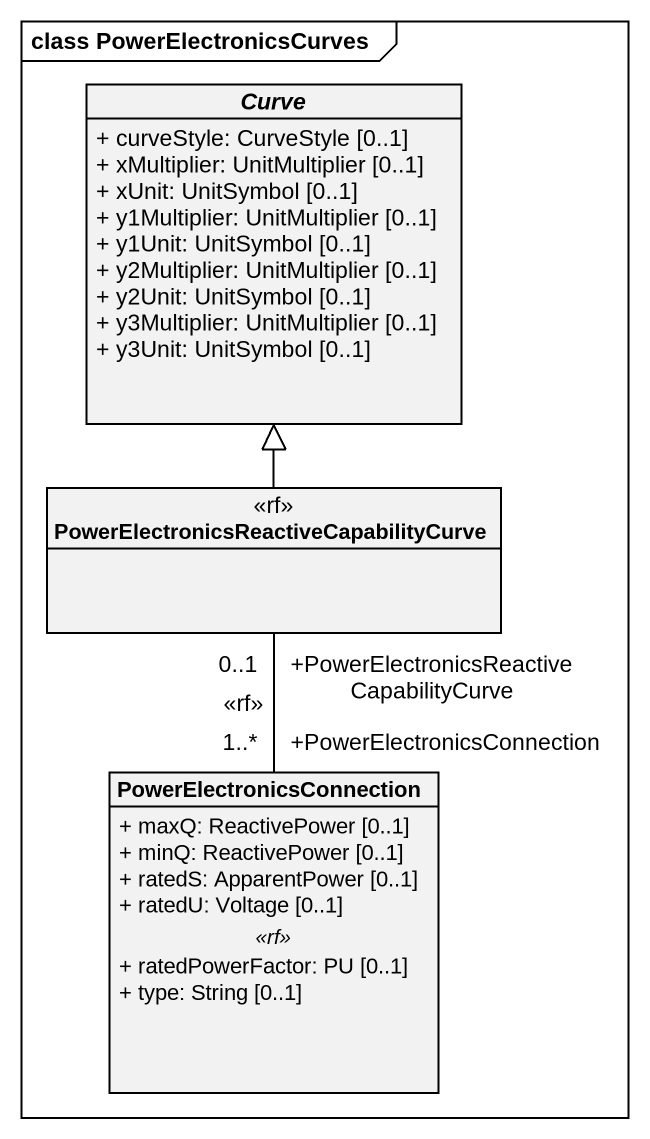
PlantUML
@startuml
mainframe class PowerElectronicsCurves
hide circle
hide empty members
skinparam classAttributeIconSize 0
abstract class Curve {
  + curveStyle: CurveStyle [0..1]
  + xMultiplier: UnitMultiplier [0..1]
  + xUnit: UnitSymbol [0..1]
  + y1Multiplier: UnitMultiplier [0..1]
  + y1Unit: UnitSymbol [0..1]
  + y2Multiplier: UnitMultiplier [0..1]
  + y2Unit: UnitSymbol [0..1]
  + y3Multiplier: UnitMultiplier [0..1]
  + y3Unit: UnitSymbol [0..1]
}
class "PowerElectronicsReactiveCapabilityCurve" as PowerElectronicsReactiveCapa <<rf>>
class PowerElectronicsConnection {
  + maxQ: ReactivePower [0..1]
  + minQ: ReactivePower [0..1]
  + ratedS: ApparentPower [0..1]
  + ratedU: Voltage [0..1]
  .. <<rf>> ..
  + ratedPowerFactor: PU [0..1]
  + type: String [0..1]
}
PowerElectronicsReactiveCapa -up-|> Curve
PowerElectronicsReactiveCapa "+PowerElectronicsReactiveCapabilityCurve\n0..1" -- "+PowerElectronicsConnection\n1..*" PowerElectronicsConnection : <<rf>>
@enduml
